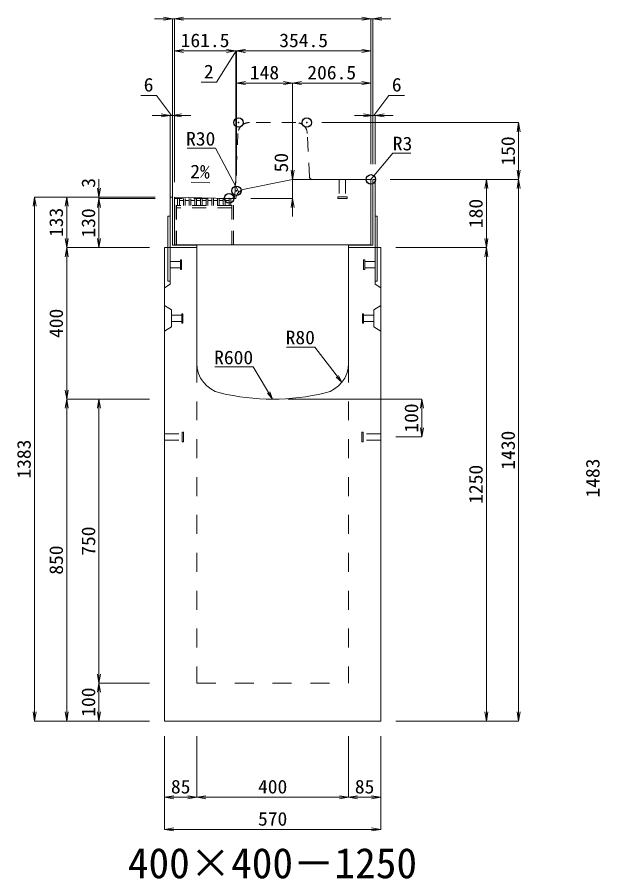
# Model space of a CAD drawing. Units: millimetres at full size. Extents: x -1809 to 57027, y -20349 to 17321.
# Drawn here: x 39395 to 40931, y -7812 to -5538 of the extents above; entities that cross this region are included whole.
import ezdxf
from ezdxf.enums import TextEntityAlignment as Align

# ---------------------------------------------------------------- set-up
doc = ezdxf.new("R2010")
doc.units = ezdxf.units.MM
doc.header["$LTSCALE"] = 50
doc.header["$PDMODE"] = 32
doc.header["$PDSIZE"] = 25
doc.linetypes.add('USER1', pattern=[2, 1, -1])
doc.linetypes.add('USER2', pattern=[1.35, 0.75, -0.6])
for name, color, linetype, lineweight in [('インサート', 3, 'USER2', 9), ('グレーチング', 7, 'USER2', 5), ('受枠', 3, 'Continuous', 5), ('寸法線', 7, 'Continuous', 13), ('引出線', 4, 'Continuous', 13), ('本体', 2, 'Continuous', 13)]:
    doc.layers.add(name, color=color, linetype=linetype, lineweight=lineweight)
doc.layers.add('作業エリア', color=11, linetype='Continuous')
doc.layers.add('文字', color=7, linetype='Continuous')
doc.styles.add('ＭＳ 明朝', font='')
doc.styles.get('ＭＳ 明朝').set_extended_font_data('MS Mincho')

# ---------------------------------------------------------------- blocks, each defined once
blk = doc.blocks.new('open_arrow')
at = {"color": 0, "linetype": 'Continuous', "lineweight": -2}
blk.add_lwpolyline([(7.5, 1.25), (0, 0), (7.5, -1.25)], dxfattribs=at)

msp = doc.modelspace()

# ---------------------------------------------------------------- linework, layer by layer
at = {"layer": 'インサート'}
for p, q in [((40243.74, -5966.05), (40243.74, -6012.05)), ((40243.74, -5966.05), (40260.74, -5966.05)), ((40260.74, -5966.05), (40260.74, -6012.05)), ((40239.74, -6016.05), (40239.74, -6012.05)), ((40239.74, -6012.05), (40264.74, -6012.05)), ((40239.74, -6016.05), (40264.74, -6016.05)), ((40264.74, -6012.05), (40264.74, -6016.05)), ((39798.24, -6182.55), (39825.24, -6182.55)), ((39798.24, -6182.55), (39798.24, -6199.55)), ((39828.24, -6178.55), (39825.24, -6178.55)), ((39825.24, -6178.55), (39825.24, -6203.55)), ((39828.24, -6203.55), (39828.24, -6178.55)), ((40308.24, -6178.55), (40311.24, -6178.55)), ((40308.24, -6203.55), (40308.24, -6178.55)), ((40311.24, -6178.55), (40311.24, -6203.55)), ((40338.24, -6182.55), (40311.24, -6182.55)), ((40338.24, -6182.55), (40338.24, -6199.55)), ((39798.24, -6199.55), (39825.24, -6199.55)), ((39825.24, -6203.55), (39828.24, -6203.55)), ((40311.24, -6203.55), (40308.24, -6203.55)), ((40338.24, -6199.55), (40311.24, -6199.55)), ((39831.44, -6320.55), (39828.44, -6320.55)), ((39828.44, -6320.55), (39828.44, -6345.55)), ((39831.44, -6345.55), (39831.44, -6320.55)), ((40305.04, -6320.55), (40308.04, -6320.55)), ((40305.04, -6345.55), (40305.04, -6320.55)), ((40308.04, -6320.55), (40308.04, -6345.55)), ((39801.44, -6324.55), (39828.44, -6324.55)), ((39801.44, -6324.55), (39801.44, -6341.55)), ((39801.44, -6341.55), (39828.44, -6341.55)), ((39828.44, -6345.55), (39831.44, -6345.55)), ((40308.04, -6345.55), (40305.04, -6345.55)), ((40335.04, -6324.55), (40308.04, -6324.55)), ((40335.04, -6341.55), (40308.04, -6341.55)), ((40335.04, -6324.55), (40335.04, -6341.55)), ((39783.24, -6637.55), (39829.24, -6637.55)), ((39783.24, -6654.55), (39783.24, -6637.55)), ((39829.24, -6658.55), (39829.24, -6633.55)), ((39829.24, -6633.55), (39833.24, -6633.55)), ((39833.24, -6658.55), (39833.24, -6633.55)), ((40303.24, -6633.55), (40307.24, -6633.55)), ((40303.24, -6633.55), (40303.24, -6658.55)), ((40307.24, -6633.55), (40307.24, -6658.55)), ((40353.24, -6637.55), (40307.24, -6637.55)), ((40353.24, -6637.55), (40353.24, -6654.55)), ((39783.24, -6654.55), (39829.24, -6654.55)), ((39833.24, -6658.55), (39829.24, -6658.55)), ((40307.24, -6658.55), (40303.24, -6658.55)), ((40353.24, -6654.55), (40307.24, -6654.55))]:
    msp.add_line(p, q, dxfattribs=at)
at = {"layer": 'グレーチング'}
for p, q in [((39810.24, -6139.05), (39810.24, -6016.05)), ((39965.24, -6016.05), (39810.24, -6016.05)), ((39814.74, -6139.05), (39814.74, -6016.05)), ((39817.74, -6035.05), (39817.74, -6016.05)), ((39822.24, -6035.05), (39822.24, -6016.05)), ((39832.8, -6022.05), (39822.24, -6022.05)), ((39832.8, -6035.05), (39832.8, -6016.05)), ((39837.3, -6035.05), (39837.3, -6016.05)), ((39847.85, -6022.05), (39837.3, -6022.05)), ((39847.85, -6035.05), (39847.85, -6016.05)), ((39852.35, -6035.05), (39852.35, -6016.05)), ((39862.91, -6022.05), (39852.35, -6022.05)), ((39862.91, -6035.05), (39862.91, -6016.05)), ((39867.41, -6035.05), (39867.41, -6016.05)), ((39877.96, -6022.05), (39867.41, -6022.05)), ((39877.96, -6035.05), (39877.96, -6016.05)), ((39882.46, -6035.05), (39882.46, -6016.05)), ((39893.02, -6022.05), (39882.46, -6022.05)), ((39893.02, -6035.05), (39893.02, -6016.05)), ((39897.52, -6035.05), (39897.52, -6016.05)), ((39908.07, -6022.05), (39897.52, -6022.05)), ((39908.07, -6035.05), (39908.07, -6016.05)), ((39912.57, -6035.05), (39912.57, -6016.05)), ((39923.13, -6022.05), (39912.57, -6022.05)), ((39923.13, -6035.05), (39923.13, -6016.05)), ((39927.63, -6035.05), (39927.63, -6016.05)), ((39938.19, -6022.05), (39927.63, -6022.05)), ((39938.19, -6035.05), (39938.19, -6016.05)), ((39942.69, -6035.05), (39942.69, -6016.05)), ((39953.24, -6022.05), (39942.69, -6022.05)), ((39953.24, -6035.05), (39953.24, -6016.05)), ((39957.74, -6035.05), (39957.74, -6016.05)), ((39960.74, -6139.05), (39960.74, -6016.05)), ((39965.24, -6139.05), (39965.24, -6016.05)), ((39960.74, -6035.05), (39814.74, -6035.05)), ((39960.74, -6041.05), (39814.74, -6041.05))]:
    msp.add_line(p, q, dxfattribs=at)
at = {"layer": '作業エリア'}
for p in [(39978.24, -5816.05), (40158.24, -5816.05), (40327.24, -5966.05), (39953.24, -6016.05), (39972.74, -5996.05)]:
    msp.add_point(p, dxfattribs=at)
at = {"layer": '受枠'}
for p, q in [((40332.24, -5966.05), (40338.24, -5966.05)), ((40332.24, -6140.05), (40332.24, -5966.05)), ((40338.24, -6235.05), (40338.24, -5966.05)), ((39804.24, -6013.05), (39798.24, -6013.05)), ((39798.24, -6235.05), (39798.24, -6013.05)), ((39804.24, -6140.05), (39804.24, -6013.05)), ((39798.24, -6063.05), (39792.24, -6063.05)), ((39792.24, -6235.05), (39792.24, -6063.05)), ((40338.24, -6063.05), (40344.24, -6063.05)), ((40344.24, -6235.05), (40344.24, -6063.05)), ((39868.24, -6140.05), (39804.24, -6140.05)), ((39868.24, -6146.05), (39868.24, -6140.05)), ((40268.24, -6140.05), (40332.24, -6140.05)), ((40268.24, -6146.05), (40268.24, -6140.05)), ((39868.24, -6146.05), (39798.24, -6146.05)), ((40268.24, -6146.05), (40338.24, -6146.05)), ((39798.24, -6235.05), (39792.24, -6235.05)), ((40338.24, -6235.05), (40344.24, -6235.05))]:
    msp.add_line(p, q, dxfattribs=at)
at = {"layer": '寸法線'}
for p, q in [((39857.24, -5541.93), (39756.24, -5541.93)), ((39804.24, -5973.03), (39804.24, -5541.93)), ((40327.24, -5541.93), (39809.24, -5541.93)), ((39809.24, -5973.25), (39809.24, -5541.93)), ((39809.24, -5973.25), (39809.24, -5541.93)), ((40279.24, -5541.93), (40380.24, -5541.93)), ((40327.24, -5926.03), (40327.24, -5541.93)), ((40327.24, -5926.03), (40327.24, -5541.93)), ((40332.24, -5926.03), (40332.24, -5541.93)), ((40018.81, -5626.93), (39809.24, -5626.93)), ((39809.24, -5973.25), (39809.24, -5626.93)), ((39971.78, -5626.93), (39920.05, -5709.16)), ((40020.74, -5626.93), (39922.81, -5626.93)), ((39970.81, -5976.03), (39970.81, -5626.93)), ((40327.24, -5626.93), (39972.74, -5626.93)), ((39972.74, -5956.03), (39972.74, -5626.93)), ((40327.24, -5926.03), (40327.24, -5626.93)), ((39970.81, -5976.03), (39970.81, -5673.47)), ((39972.74, -5956.03), (39972.74, -5671.93)), ((39920.05, -5709.16), (39879.64, -5709.16)), ((39972.74, -5711.93), (40120.74, -5711.93)), ((39972.74, -5956.03), (39972.74, -5711.93)), ((40120.74, -5926.03), (40120.74, -5711.93)), ((40120.74, -5711.93), (40327.24, -5711.93)), ((40120.74, -5926.03), (40120.74, -5711.93)), ((40327.24, -5926.03), (40327.24, -5711.93)), ((39761.62, -5744.13), (39720.39, -5744.13)), ((39801.24, -5796.93), (39761.62, -5744.13)), ((40335.24, -5796.93), (40374.86, -5744.13)), ((40374.86, -5744.13), (40416.09, -5744.13)), ((39852.24, -5796.93), (39750.24, -5796.93)), ((39798.24, -6058.03), (39798.24, -5796.93)), ((39804.24, -6058.03), (39804.24, -5796.93)), ((40284.24, -5796.93), (40386.24, -5796.93)), ((40332.24, -5926.03), (40332.24, -5796.93)), ((40338.24, -5926.03), (40338.24, -5796.93)), ((40198.26, -5816.05), (40717.02, -5816.05)), ((40717.02, -5816.05), (40717.02, -5966.05)), ((40120.74, -5918.05), (40120.74, -6064.05)), ((39610.3, -5965.05), (39610.3, -6064.05)), ((40378.26, -5966.05), (40632.02, -5966.05)), ((40378.26, -5966.05), (40717.02, -5966.05)), ((40378.26, -5966.05), (40717.02, -5966.05)), ((40632.02, -5966.05), (40632.02, -6146.05)), ((40717.02, -5966.05), (40717.02, -7396.05)), ((39440.3, -7396.05), (39440.3, -6013.05)), ((39758.22, -6013.05), (39440.3, -6013.05)), ((39525.3, -6013.05), (39525.3, -6146.05)), ((39758.22, -6013.05), (39525.3, -6013.05)), ((39758.22, -6013.05), (39610.3, -6013.05)), ((39758.22, -6016.05), (39610.3, -6016.05)), ((39610.3, -6016.05), (39610.3, -6146.05)), ((39758.22, -6016.05), (39610.3, -6016.05)), ((40010.83, -6016.05), (40120.74, -6016.05)), ((39743.22, -6146.05), (39525.3, -6146.05)), ((39525.3, -6146.05), (39525.3, -6546.05)), ((39743.22, -6146.05), (39525.3, -6146.05)), ((39743.22, -6146.05), (39610.3, -6146.05)), ((40393.26, -6146.05), (40632.02, -6146.05)), ((40393.26, -6146.05), (40632.02, -6146.05)), ((40632.02, -6146.05), (40632.02, -7396.05)), ((39743.22, -6546.05), (39525.3, -6546.05)), ((39525.3, -7396.05), (39525.3, -6546.05)), ((39743.22, -6546.05), (39525.3, -6546.05)), ((39610.3, -6546.05), (39610.3, -7296.05)), ((39743.22, -6546.05), (39610.3, -6546.05)), ((40108.26, -6546.05), (40462.02, -6546.05)), ((40462.02, -6546.05), (40462.02, -6646.05)), ((40393.26, -6646.05), (40462.02, -6646.05)), ((39743.22, -7296.05), (39610.3, -7296.05)), ((39610.3, -7296.05), (39610.3, -7396.05)), ((39743.22, -7296.05), (39610.3, -7296.05)), ((39743.22, -7396.05), (39440.3, -7396.05)), ((39743.22, -7396.05), (39525.3, -7396.05)), ((39743.22, -7396.05), (39610.3, -7396.05)), ((40393.26, -7396.05), (40632.02, -7396.05)), ((40393.26, -7396.05), (40717.02, -7396.05)), ((39783.24, -7436.07), (39783.24, -7597.21)), ((39783.24, -7436.07), (39783.24, -7682.21)), ((39868.24, -7436.07), (39868.24, -7597.21)), ((39868.24, -7436.07), (39868.24, -7597.21)), ((40268.24, -7436.07), (40268.24, -7597.21)), ((40268.24, -7436.07), (40268.24, -7597.21)), ((40353.24, -7436.07), (40353.24, -7597.21)), ((40353.24, -7436.07), (40353.24, -7682.21)), ((39783.24, -7597.21), (39868.24, -7597.21)), ((39868.24, -7597.21), (40268.24, -7597.21)), ((40268.24, -7597.21), (40353.24, -7597.21)), ((39783.24, -7682.21), (40353.24, -7682.21))]:
    msp.add_line(p, q, dxfattribs=at)
at = {"layer": '引出線'}
for points in [[(39978.84, -6000.19), (39917.12, -5883.9), (39842.45, -5883.9)], [(40326.36, -5966.93), (40385.09, -5896.57), (40432.81, -5896.57)], [(39901.91, -5974.88), (39853.17, -5973.91), (39901.91, -5974.88)], [(40251, -6501.63), (40179.74, -6408.52), (40105.07, -6408.52)], [(40068.24, -6546.05), (40016.88, -6461.3), (39915.87, -6461.3)]]:
    msp.add_lwpolyline(points, dxfattribs=at)
at = {"layer": '本体', "linetype": 'USER2', "lineweight": 9}
for p, q in [((40129.7, -5816.05), (40006.78, -5816.05)), ((39968.57, -6009.4), (39976.82, -5844.56)), ((40165.41, -5959.4), (40159.67, -5844.56)), ((39798.24, -6146.05), (39798.24, -6243.05)), ((40338.24, -6146.05), (40338.24, -6243.05)), ((39798.24, -6243.05), (39783.24, -6252.55)), ((40338.24, -6243.05), (40353.24, -6252.55))]:
    msp.add_line(p, q, dxfattribs=at)
at = {"layer": '本体'}
for p, q in [((40120.74, -5966.05), (39994.43, -5991.66)), ((40324.24, -5966.05), (40120.74, -5966.05)), ((40327.24, -6139.05), (40327.24, -5969.05)), ((39809.24, -6139.05), (39809.24, -6013.27)), ((39809.24, -6013.27), (39953.24, -6016.05)), ((39953.24, -6016.05), (39970.81, -6016.05)), ((40327.24, -6139.05), (39809.24, -6139.05)), ((39783.24, -6146.05), (39783.24, -7396.05)), ((39868.24, -6146.05), (39783.24, -6146.05)), ((39868.24, -6146.05), (39868.24, -6452.02)), ((40268.24, -6452.02), (40268.24, -6146.05)), ((40353.24, -6146.05), (40268.24, -6146.05)), ((40353.24, -7396.05), (40353.24, -6146.05)), ((39783.24, -7396.05), (40353.24, -7396.05))]:
    msp.add_line(p, q, dxfattribs=at)
at = {"layer": '本体', "lineweight": 9}
for p, q in [((39783.24, -6299.05), (39801.44, -6310.55)), ((40353.24, -6299.05), (40335.04, -6310.55)), ((39801.44, -6310.55), (39801.44, -6355.55)), ((40335.04, -6310.55), (40335.04, -6355.55)), ((39783.24, -6367.05), (39801.44, -6355.55)), ((40353.24, -6367.05), (40335.04, -6355.55))]:
    msp.add_line(p, q, dxfattribs=at)
at = {"layer": '本体', "linetype": 'USER1', "lineweight": 15}
for p, q in [((39868.24, -6452.02), (39868.24, -7296.05)), ((40268.24, -6452.02), (40268.24, -7296.05)), ((39868.24, -7296.05), (40268.24, -7296.05))]:
    msp.add_line(p, q, dxfattribs=at)
at = {"layer": '本体', "linetype": 'USER2', "lineweight": 9}
for centre, radius, start, end in [((40006.78, -5846.05), 30, 90, 177.13759), ((40129.7, -5846.05), 30, 2.86241, 90), ((40172.4, -5959.05), 7, 182.86241, 270), ((39961.58, -6009.05), 7, 270, 357.13759)]:
    msp.add_arc(centre, radius, start, end, dxfattribs=at)
at = {"layer": '本体'}
for centre, radius, start, end in [((40324.24, -5969.05), 3, 0, 90), ((40000.39, -6021.06), 30, 101.45875, 170.39512), ((39948.24, -6452.02), 80, 180, 256.65764), ((40188.24, -6452.02), 80, 283.34236, 0), ((40068.24, -5946.05), 600, 256.65764, 283.34236)]:
    msp.add_arc(centre, radius, start, end, dxfattribs=at)

# ---------------------------------------------------------------- block references
at = {"layer": '寸法線', "xscale": 3.2, "yscale": 3.2}
for p, rotation in [((39804.24, -5541.93), 180), ((40327.24, -5541.93), 180), ((40327.24, -5541.93), 180), ((39970.81, -5626.93), 180), ((40327.24, -5626.93), 180), ((40120.74, -5711.93), 180), ((40327.24, -5711.93), 180), ((39798.24, -5796.93), 180), ((40332.24, -5796.93), 180), ((40717.02, -5816.05), 270), ((40120.74, -5966.05), 90), ((40717.02, -5966.05), 90), ((40632.02, -5966.05), 270), ((40717.02, -5966.05), 270), ((39610.3, -6013.05), 90), ((39440.3, -6013.05), 270), ((39525.3, -6013.05), 270), ((39610.3, -6016.05), 270), ((39610.3, -6016.05), 270), ((40120.74, -6016.05), 270), ((39525.3, -6146.05), 90), ((39610.3, -6146.05), 90), ((40632.02, -6146.05), 90), ((39525.3, -6146.05), 270), ((40632.02, -6146.05), 270), ((39525.3, -6546.05), 90), ((39525.3, -6546.05), 270), ((39610.3, -6546.05), 270), ((40462.02, -6546.05), 270), ((40462.02, -6646.05), 90), ((39610.3, -7296.05), 90), ((39610.3, -7296.05), 270), ((39440.3, -7396.05), 90), ((39525.3, -7396.05), 90), ((39610.3, -7396.05), 90), ((40632.02, -7396.05), 90), ((40717.02, -7396.05), 90), ((39868.24, -7597.21), 180), ((40268.24, -7597.21), 180), ((40353.24, -7597.21), 180), ((40353.24, -7682.21), 180)]:
    msp.add_blockref('open_arrow', p, dxfattribs=dict(at, rotation=rotation))
for p in [(39809.24, -5541.93), (39809.24, -5541.93), (40332.24, -5541.93), (39809.24, -5626.93), (39970.81, -5626.93), (39972.74, -5626.93), (39972.74, -5626.93), (39972.74, -5711.93), (40120.74, -5711.93), (39804.24, -5796.93), (40338.24, -5796.93), (39783.24, -7597.21), (39868.24, -7597.21), (40268.24, -7597.21), (39783.24, -7682.21)]:
    msp.add_blockref('open_arrow', p, dxfattribs=at)
at = {"layer": '引出線'}
for p, xscale, yscale, rotation in [((39901.91, -5974.88), 0.16, 0.16, 178.9), ((40326.36, -5966.93), 0.16, 0.16, 50.2), ((39978.84, -6000.19), 0.16, 0.16, 118), ((40251, -6501.63), 2.67, 2.67, 127.4), ((40068.24, -6546.05), 2.67, 2.67, 121.2)]:
    msp.add_blockref('open_arrow', p, dxfattribs=dict(at, xscale=xscale, yscale=yscale, rotation=rotation))

# ---------------------------------------------------------------- texts
at = {"layer": '寸法線', "style": 'ＭＳ 明朝', "width": 1.05}
for s, p in [('161.5', (39890.03, -5598.91)), ('354.5', (40149.99, -5598.91)), ('2', (39899.84, -5681.14)), ('148', (40046.74, -5683.91)), ('206.5', (40223.99, -5683.91)), ('6', (39741.01, -5716.11)), ('6', (40395.47, -5716.11)), ('85', (39825.74, -7569.19)), ('400', (40068.24, -7569.19)), ('85', (40310.74, -7569.19)), ('570', (40068.24, -7654.19))]:
    msp.add_text(s, height=36.03, dxfattribs=at).set_placement(p, align=Align.MIDDLE_CENTER)
for s, p in [('150', (40689, -5891.05)), ('50', (40090.74, -5921.99)), ('3', (39582.3, -5975.23)), ('180', (40604, -6056.05)), ('133', (39497.28, -6079.55)), ('130', (39582.28, -6081.05)), ('400', (39497.28, -6346.05)), ('100', (40434, -6596.05)), ('1430', (40689, -6681.05)), ('1383', (39412.28, -6704.55)), ('1483', (40912.28, -6754.55)), ('1250', (40604, -6771.05)), ('750', (39582.28, -6921.05)), ('850', (39497.28, -6971.05)), ('100', (39582.28, -7346.05))]:
    msp.add_text(s, height=36.03, rotation=90, dxfattribs=at).set_placement(p, align=Align.MIDDLE_CENTER)
at = {"layer": '引出線', "style": 'ＭＳ 明朝', "width": 1.05}
for s, p in [('R30', (39917.12, -5840.7)), ('R80', (40179.74, -6365.32)), ('R600', (40016.88, -6418.1))]:
    msp.add_text(s, height=36.03, dxfattribs=at).set_placement(p, align=Align.TOP_RIGHT)
msp.add_text('R3', height=36.03, dxfattribs=at).set_placement((40385.09, -5853.37), align=Align.TOP_LEFT)
msp.add_text('2%', height=36.03, rotation=358.854, dxfattribs=at).set_placement((39902.85, -5927.99), align=Align.TOP_RIGHT)
at = {"layer": '文字', "style": 'ＭＳ 明朝'}
msp.add_text('400×400－1250', height=80.06, dxfattribs=at).set_placement((40067.76, -7771.03), align=Align.MIDDLE_CENTER)

doc.saveas('drawing.dxf')
